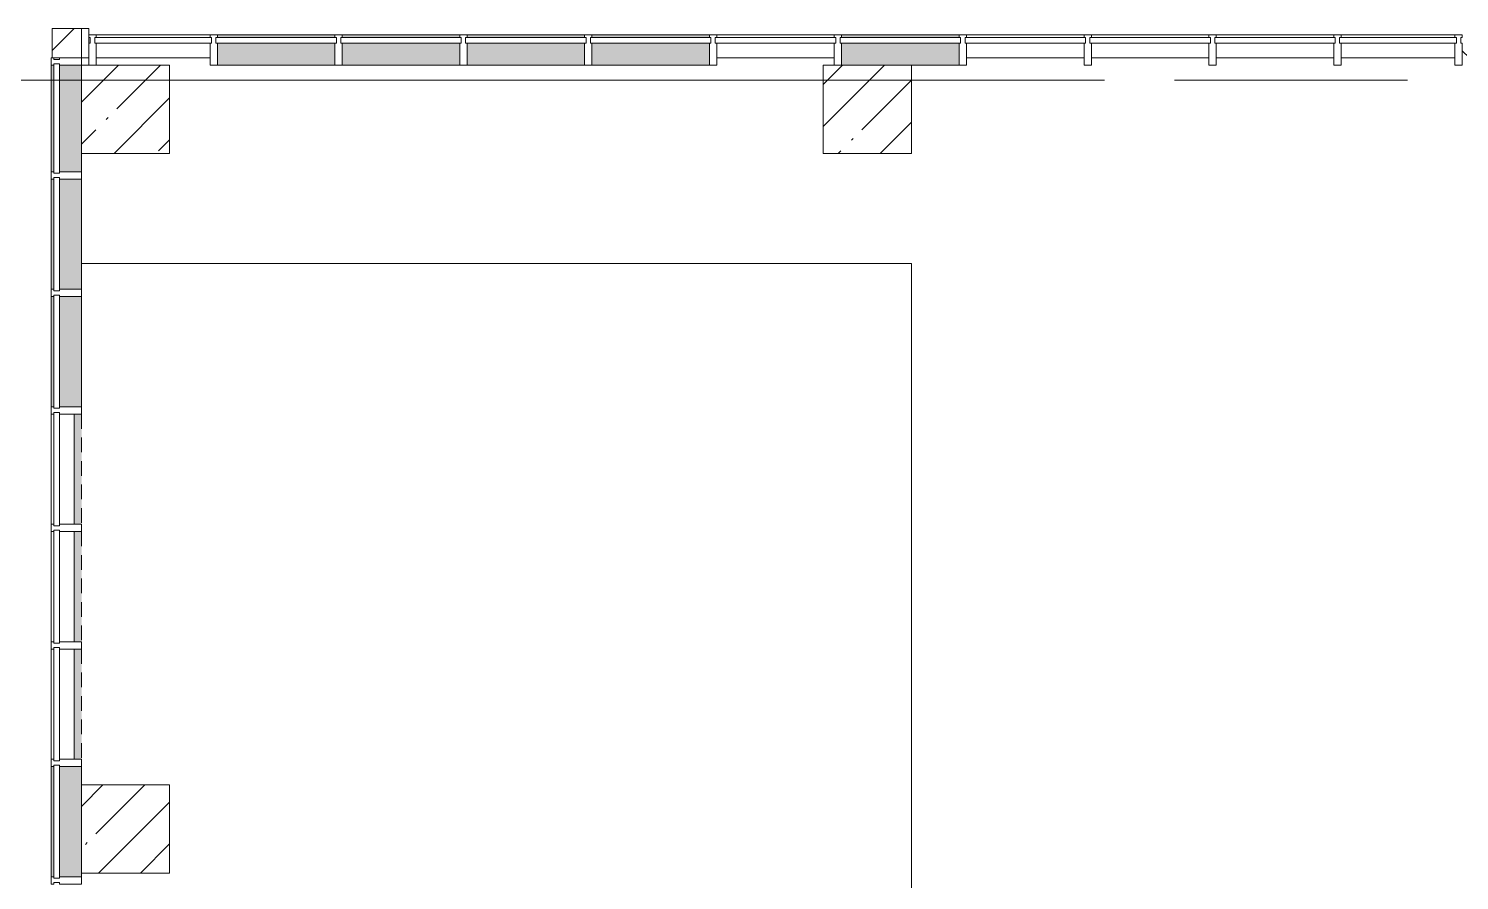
# Model space of a CAD drawing. Header units: millimetres. Extents: x 35146 to 234858, y -8553 to 29000.
# Drawn here: x 109374 to 119114, y 21550 to 27350 of the extents above; entities that cross this region are included whole.
import ezdxf

# ---------------------------------------------------------------- set-up
doc = ezdxf.new("R2010")
doc.units = ezdxf.units.MM
doc.linetypes.add('200_ШТРИХ__ш1_п0_6_', pattern=[160, 100, -60])
doc.linetypes.add('Осевая', pattern=[3175, 635, -476.25, 1587.5, -476.25])
for name, color, linetype, lineweight in [('A-DETL-MBND', 7, '200_ШТРИХ__ш1_п0_6_', 9), ('A-GLAZ-CURT-1', 7, 'Continuous', 5), ('A-GLAZ-CWMG-2', 7, 'Continuous', 5), ('A-WALL-4', 7, 'Continuous', 5), ('S-COLS-1', 7, 'Continuous', 5), ('Оси', 7, 'Continuous', 9), ('Оси-2', 7, 'Осевая', 9)]:
    doc.layers.add(name, color=color, linetype=linetype, lineweight=lineweight)
doc.layers.add('A-FLOR-1', color=7, linetype='Continuous', lineweight=5, true_color=0xaaaaaa)
doc.layers.add('A-GLAZ-CWMG-3', color=7, linetype='Continuous', lineweight=5, true_color=0x383e42)

# ---------------------------------------------------------------- blocks, each defined once
blk = doc.blocks.new('Прямоугольный импост - Импост структурный с накладкой - 190мм-22856805-2_5_2_птичка')
at = {"layer": 'A-GLAZ-CWMG-2'}
for p, q in [((0, 17), (-50, 17)), ((-50, 17), (-50, 0)), ((-50, 0), (-40, 0)), ((-40, 0), (-40, -40)), ((-10, -40), (-10, 0)), ((-10, 0), (-0.1, 0)), ((0, 11.1), (0, 17)), ((-40, -40), (-50, -40)), ((-50, -40), (-50, -190)), ((-0.1, -40), (-10, -40)), ((-50, -190), (0, -190))]:
    blk.add_line(p, q, dxfattribs=at)
blk = doc.blocks.new('Системная панель - Стекло - 40мм-22858580-2_5_2_птичка')
at = {"layer": 'A-GLAZ-CURT-1'}
for p, q in [((372.5, 40), (-372.5, 40)), ((-372.5, 40), (-372.5, 0)), ((-372.5, 0), (372.5, 0)), ((372.5, 0), (372.5, 40))]:
    blk.add_line(p, q, dxfattribs=at)
blk = doc.blocks.new('Системная панель - Стекло - 40мм-V62-2_5_2_птичка')
at = {"layer": 'A-GLAZ-CURT-1'}
for p, q in [((385, 40), (-385, 40)), ((-385, 40), (-385, 0)), ((-385, 0), (385, 0)), ((385, 0), (385, 40))]:
    blk.add_line(p, q, dxfattribs=at)
blk = doc.blocks.new('Прямоугольный импост - Импост структурный с накладкой - 190мм-22856798-2_5_2_птичка')
at = {"layer": 'A-GLAZ-CWMG-2'}
for p, q in [((-25, 0), (-25, 17)), ((-25, 17), (25, 17)), ((-15, 0), (-25, 0)), ((-15, -40), (-15, 0)), ((25, 0), (15, 0)), ((15, 0), (15, -40)), ((25, 17), (25, 0)), ((-25, -190), (-25, -40)), ((-25, -40), (-15, -40)), ((15, -40), (25, -40)), ((25, -40), (25, -190)), ((25, -190), (-25, -190))]:
    blk.add_line(p, q, dxfattribs=at)
blk = doc.blocks.new('Прямоугольный импост - Импост структурный с накладкой - 160мм-22858437-2_5_2_птичка')
at = {"layer": 'A-GLAZ-CWMG-2'}
for p, q in [((3854.1, 23925.1), (3854.1, 23175.1)), ((4011.1, 23925.1), (4011.1, 23175.1))]:
    blk.add_line(p, q, dxfattribs=at)
blk = doc.blocks.new('Системная панель - Стекло - 40мм-V63-2_5_2_птичка')
at = {"layer": 'A-GLAZ-CURT-1'}
for p, q in [((385, 40), (-385, 40)), ((-385, 40), (-385, 0)), ((-385, 0), (385, 0)), ((385, 0), (385, 40))]:
    blk.add_line(p, q, dxfattribs=at)
blk = doc.blocks.new('Системная панель - Стекло - 40мм-V64-2_5_2_птичка')
at = {"layer": 'A-GLAZ-CURT-1'}
h = blk.add_hatch(dxfattribs=at)
h.set_pattern_fill('FP_111', color=256, style=0, pattern_type=2)
h.set_pattern_definition([(135, (23850.1, -4371.1), (-1414.21, -1414.21), [1000, -3000]), (135, (24350.1, -5371.1), (-1414.21, -1414.21), [3000, -1000]), (135, (24850.1, -3371.1), (-1414.21, -1414.21), [1000, -3000])])
h.paths.add_polyline_path([(385, 40), (-385, 40), (-385, 0), (385, 0)])
for p, q in [((385, 40), (-385, 40)), ((-385, 40), (-385, 0)), ((-385, 0), (385, 0)), ((385, 0), (385, 40))]:
    blk.add_line(p, q, dxfattribs=at)
blk = doc.blocks.new('Системная панель - Стекло - 40мм-22856069-2_5_2_птичка')
at = {"layer": 'A-GLAZ-CURT-1'}
for p, q in [((397.5, 0), (-397.5, 0)), ((-397.5, 0), (-397.5, -40)), ((397.5, -40), (397.5, 0)), ((-397.5, -40), (397.5, -40))]:
    blk.add_line(p, q, dxfattribs=at)
blk = doc.blocks.new('Системная панель - Стекло - 40мм-22856070-2_5_2_птичка')
at = {"layer": 'A-GLAZ-CURT-1'}
h = blk.add_hatch(dxfattribs=at)
h.set_pattern_fill('FP_112', color=256, style=0, pattern_type=2)
h.set_pattern_definition([(45, (-9285, -26790), (-1414.21, 1414.21), [1000, -3000]), (45, (-10285, -27290), (-1414.21, 1414.21), [3000, -1000]), (45, (-8285, -27790), (-1414.21, 1414.21), [1000, -3000])])
h.paths.add_polyline_path([(410, -40), (410, 0), (-410, 0), (-410, -40)])
for p, q in [((410, 0), (-410, 0)), ((-410, 0), (-410, -40)), ((-410, -40), (410, -40)), ((410, -40), (410, 0))]:
    blk.add_line(p, q, dxfattribs=at)
blk = doc.blocks.new('Системная панель - Стекло - 40мм-V65-2_5_2_птичка')
at = {"layer": 'A-GLAZ-CURT-1'}
for p, q in [((410, 0), (-410, 0)), ((-410, 0), (-410, -40)), ((-410, -40), (410, -40)), ((410, -40), (410, 0))]:
    blk.add_line(p, q, dxfattribs=at)
blk = doc.blocks.new('Системная панель - Стекло - 40мм-22856305-2_5_2_птичка')
at = {"layer": 'A-GLAZ-CURT-1'}
h = blk.add_hatch(dxfattribs=at)
h.set_pattern_fill('FP_113', color=256, style=0, pattern_type=2)
h.set_pattern_definition([(45, (-11835.1, -26790), (-1414.21, 1414.21), [1000, -3000]), (45, (-12835.1, -27290), (-1414.21, 1414.21), [3000, -1000]), (45, (-10835.1, -27790), (-1414.21, 1414.21), [1000, -3000])])
h.paths.add_polyline_path([(410.1, -40), (410.1, 0), (-410.1, 0), (-410.1, -40)])
for p, q in [((410.1, 0), (-410.1, 0)), ((-410.1, 0), (-410.1, -40)), ((-410.1, -40), (410.1, -40)), ((410.1, -40), (410.1, 0))]:
    blk.add_line(p, q, dxfattribs=at)
blk = doc.blocks.new('Системная панель - Стекло - 40мм-V66-2_5_2_птичка')
at = {"layer": 'A-GLAZ-CURT-1'}
for p, q in [((410, 0), (-410, 0)), ((-410, 0), (-410, -40)), ((-410, -40), (410, -40)), ((410, -40), (410, 0))]:
    blk.add_line(p, q, dxfattribs=at)
blk = doc.blocks.new('Системная панель - Стекло - 40мм-V67-2_5_2_птичка')
at = {"layer": 'A-GLAZ-CURT-1'}
for p, q in [((397.5, 0), (-397.5, 0)), ((-397.5, 0), (-397.5, -40)), ((397.5, -40), (397.5, 0)), ((-397.5, -40), (397.5, -40))]:
    blk.add_line(p, q, dxfattribs=at)
blk = doc.blocks.new('Прямоугольный импост - Импост структурный с накладкой - 190мм-22856073-2_5_2_птичка')
at = {"layer": 'A-GLAZ-CWMG-2'}
for p, q in [((-50, 40), (-50, 190)), ((-50, 190), (0, 190)), ((0, 190), (0, 40)), ((-40, 40), (-50, 40)), ((-50, -17), (-50, 0)), ((-50, 0), (-40, 0)), ((-40, 0), (-40, 40)), ((-10, 40), (-10, 0)), ((0, 40), (-10, 40)), ((-10, 0), (0, 0)), ((0, 0), (0, -17)), ((0, -17), (-50, -17))]:
    blk.add_line(p, q, dxfattribs=at)
blk = doc.blocks.new('Прямоугольный импост - Импост структурный с накладкой - 160мм-22794259-2_5_2_птичка')
at = {"layer": 'A-GLAZ-CWMG-2'}
for p, q in [((4160, 27307), (4935, 27307)), ((4160, 27150), (4935, 27150))]:
    blk.add_line(p, q, dxfattribs=at)
blk = doc.blocks.new('Прямоугольный импост - Импост структурный с накладкой - 160мм-20149070-2_5_2_птичка')
at = {"layer": 'A-GLAZ-CWMG-2'}
for p, q in [((8385, 27307), (9185, 27307)), ((8385, 27150), (9185, 27150))]:
    blk.add_line(p, q, dxfattribs=at)
blk = doc.blocks.new('Прямоугольный импост - Импост структурный с накладкой - 160мм-22794460-2_5_2_птичка')
at = {"layer": 'A-GLAZ-CWMG-2'}
for p, q in [((10935, 27307), (11285, 27307)), ((10935, 27150), (11285, 27150))]:
    blk.add_line(p, q, dxfattribs=at)
blk = doc.blocks.new('Прямоугольный импост - Импост структурный с накладкой - 160мм-22794342-2_5_2_птичка')
at = {"layer": 'A-GLAZ-CWMG-2'}
for p, q in [((11285, 27307), (11735.3, 27307)), ((11285, 27150), (11735.3, 27150))]:
    blk.add_line(p, q, dxfattribs=at)
blk = doc.blocks.new('Прямоугольный импост - Импост структурный с накладкой - 190мм-22856065-2_5_2_птичка')
at = {"layer": 'A-GLAZ-CWMG-2'}
for p, q in [((-25, 40), (-25, 190)), ((-25, 190), (25, 190)), ((25, 190), (25, 40)), ((-15, 40), (-25, 40)), ((-25, -17), (-25, 0)), ((-25, 0), (-15, 0)), ((-15, 0), (-15, 40)), ((15, 40), (15, 0)), ((25, 40), (15, 40)), ((15, 0), (25, 0)), ((25, 0), (25, -17)), ((25, -17), (-25, -17))]:
    blk.add_line(p, q, dxfattribs=at)
blk = doc.blocks.new('Прямоугольный импост - Импост структурный с накладкой - 190мм-V68-2_5_2_птичка')
at = {"layer": 'A-GLAZ-CWMG-2'}
for p, q in [((-50, 190), (-50, 40)), ((0, 40), (0, 190)), ((-50, 40), (-40, 40)), ((-40, 0), (-50, 0)), ((-50, 0), (-50, -17)), ((-40, 40), (-40, 0)), ((-10, 0), (-10, 40)), ((-10, 40), (0, 40)), ((0, 0), (-10, 0)), ((0, -17), (0, 0)), ((-50, -17), (0, -17))]:
    blk.add_line(p, q, dxfattribs=at)
blk = doc.blocks.new('Системная панель - Стекло - 40мм-V93-2_5_2_птичка')
at = {"layer": 'A-GLAZ-CURT-1'}
h = blk.add_hatch(dxfattribs=at)
h.set_pattern_fill('FP_134', color=256, style=0, pattern_type=2)
h.set_pattern_definition([(135, (24650.1, -4371.1), (-1414.21, -1414.21), [1000, -3000]), (135, (25150.1, -5371.1), (-1414.21, -1414.21), [3000, -1000]), (135, (25650.1, -3371.1), (-1414.21, -1414.21), [1000, -3000])])
h.paths.add_polyline_path([(385, 40), (-385, 40), (-385, 0), (385, 0)])
for p, q in [((385, 40), (-385, 40)), ((-385, 40), (-385, 0)), ((-385, 0), (385, 0)), ((385, 0), (385, 40))]:
    blk.add_line(p, q, dxfattribs=at)
blk = doc.blocks.new('Прямоугольный импост - Импост структурный с накладкой - 190мм-V94-2_5_2_птичка')
at = {"layer": 'A-GLAZ-CWMG-3'}
for points in [[(3871.1, 24775.1), (3871.1, 25525.1), (3854.1, 25525.1), (3854.1, 24775.1)], [(4061.1, 24775.1), (4061.1, 25525.1), (3911.1, 25525.1), (3911.1, 24775.1)]]:
    blk.add_hatch(color=256, dxfattribs=at).paths.add_polyline_path(points)
at = {"layer": 'A-GLAZ-CWMG-2'}
for p, q in [((3854.1, 25525.1), (3854.1, 24775.1)), ((4061.1, 25525.1), (4061.1, 24775.1))]:
    blk.add_line(p, q, dxfattribs=at)
blk = doc.blocks.new('Системная панель - Стекло - 40мм-V95-2_5_2_птичка')
at = {"layer": 'A-GLAZ-CURT-1'}
for p, q in [((410, 0), (-410, 0)), ((-410, 0), (-410, -40)), ((-410, -40), (410, -40)), ((410, -40), (410, 0))]:
    blk.add_line(p, q, dxfattribs=at)
blk = doc.blocks.new('Прямоугольный импост - Импост структурный с накладкой - 190мм-23186024-2_5_2_птичка')
at = {"layer": 'A-GLAZ-CWMG-3'}
for points in [[(9987, 27290), (10035, 27290), (10035, 27307), (9235, 27307), (9235, 27290)], [(9987, 27100), (10035, 27100), (10035, 27250), (9235, 27250), (9235, 27100), (9710, 27100)]]:
    blk.add_hatch(color=256, dxfattribs=at).paths.add_polyline_path(points)
at = {"layer": 'A-GLAZ-CWMG-2'}
for p, q in [((9235, 27307), (10035, 27307)), ((9710, 27100), (10035, 27100))]:
    blk.add_line(p, q, dxfattribs=at)
blk = doc.blocks.new('Прямоугольный импост - Импост структурный с накладкой - 190мм-V96-2_5_2_птичка')
at = {"layer": 'A-GLAZ-CWMG-2'}
for p, q in [((-25, 40), (-25, 190)), ((25, 190), (25, 40)), ((-15, 40), (-25, 40)), ((-25, -17), (-25, 0)), ((-25, 0), (-15, 0)), ((-15, 0), (-15, 40)), ((15, 40), (15, 0)), ((25, 40), (15, 40)), ((15, 0), (25, 0)), ((25, 0), (25, -17)), ((25, -17), (-25, -17))]:
    blk.add_line(p, q, dxfattribs=at)
blk = doc.blocks.new('Системная панель - Стекло - 40мм-V97-2_5_2_птичка')
at = {"layer": 'A-GLAZ-CURT-1'}
for p, q in [((410, 0), (-410, 0)), ((-410, 0), (-410, -40)), ((-410, -40), (410, -40)), ((410, -40), (410, 0))]:
    blk.add_line(p, q, dxfattribs=at)
blk = doc.blocks.new('Прямоугольный импост - Импост структурный с накладкой - 190мм-V98-2_5_2_птичка')
at = {"layer": 'A-GLAZ-CWMG-3'}
for points in [[(8132, 27290), (8335, 27290), (8335, 27307), (7535, 27307), (7535, 27290)], [(8132, 27100), (8335, 27100), (8335, 27250), (7535, 27250), (7535, 27100)]]:
    blk.add_hatch(color=256, dxfattribs=at).paths.add_polyline_path(points)
at = {"layer": 'A-GLAZ-CWMG-2'}
for p, q in [((7535, 27307), (8335, 27307)), ((7535, 27100), (8335, 27100))]:
    blk.add_line(p, q, dxfattribs=at)
blk = doc.blocks.new('Системная панель - Стекло - 40мм-V125-2_5_2_птичка')
at = {"layer": 'A-GLAZ-CURT-1'}
for p, q in [((410, 0), (-410, 0)), ((-410, 0), (-410, -40)), ((-410, -40), (410, -40)), ((410, -40), (410, 0))]:
    blk.add_line(p, q, dxfattribs=at)
blk = doc.blocks.new('Системная панель - Стекло - 40мм-V126-2_5_2_птичка')
at = {"layer": 'A-GLAZ-CURT-1'}
for p, q in [((410, 0), (-410, 0)), ((-410, 0), (-410, -40)), ((-410, -40), (410, -40)), ((410, -40), (410, 0))]:
    blk.add_line(p, q, dxfattribs=at)
blk = doc.blocks.new('Прямоугольный импост - Импост структурный с накладкой - 190мм-22858574-2_5_2_птичка')
at = {"layer": 'A-GLAZ-CWMG-3'}
for points in [[(3871.1, 26375.1), (3871.1, 27100.1), (3854.1, 27100.1), (3854.1, 26375.1)], [(4061.1, 26375.1), (4060, 27100.1), (3911.1, 27100.1), (3911.1, 26375.1), (4060, 26375.1)]]:
    blk.add_hatch(color=256, dxfattribs=at).paths.add_polyline_path(points)
at = {"layer": 'A-GLAZ-CWMG-2'}
for p, q in [((3854.1, 27100.1), (3854.1, 26375.1)), ((4061.1, 26500), (4061.1, 26375.1))]:
    blk.add_line(p, q, dxfattribs=at)
blk = doc.blocks.new('BSC_Колонна _Прямоугольная - 200х200-22401950-2_5_2_птичка')
at = {"layer": 'S-COLS-1'}
h = blk.add_hatch(dxfattribs=at)
h.set_pattern_fill('FP_172', color=256, style=0, pattern_type=2)
h.set_pattern_definition([(45, (-3960, -27250), (-176.7767, 176.7767), [])])
h.paths.add_polyline_path([(100, -100), (100, 100), (-100, 100), (-100, -100)])
for p, q in [((100, 100), (-100, 100)), ((-100, 100), (-100, -100)), ((100, -100), (100, 100)), ((-100, -100), (100, -100))]:
    blk.add_line(p, q, dxfattribs=at)
blk = doc.blocks.new('Системная панель - Стекло - 40мм-V139-2_5_2_птичка')
at = {"layer": 'A-GLAZ-CURT-1'}
h = blk.add_hatch(dxfattribs=at)
h.set_pattern_fill('FP_173', color=256, style=0, pattern_type=2)
h.set_pattern_definition([(45, (-6735, -26790), (-1414.21, 1414.21), [1000, -3000]), (45, (-7735, -27290), (-1414.21, 1414.21), [3000, -1000]), (45, (-5735, -27790), (-1414.21, 1414.21), [1000, -3000])])
h.paths.add_polyline_path([(410, -40), (410, 0), (-410, 0), (-410, -40), (41.9, -40)])
for p, q in [((410, 0), (-410, 0)), ((-410, 0), (-410, -40)), ((-410, -40), (410, -40)), ((410, -40), (410, 0))]:
    blk.add_line(p, q, dxfattribs=at)
blk = doc.blocks.new('Системная панель - Стекло - 40мм-V140-2_5_2_птичка')
at = {"layer": 'A-GLAZ-CURT-1'}
for p, q in [((385, 40), (-385, 40)), ((-385, 40), (-385, 0)), ((-385, 0), (385, 0)), ((385, 0), (385, 40))]:
    blk.add_line(p, q, dxfattribs=at)
blk = doc.blocks.new('BSC_Колонна _Прямоугольная - 600х600-V144-2_5_2_птичка')
at = {"layer": 'S-COLS-1'}
h = blk.add_hatch(dxfattribs=at)
h.set_pattern_fill('FP_176', color=256, style=0, pattern_type=2)
h.set_pattern_definition([(45, (-9410, -26800), (-285.123, 285.123), []), (45, (-9124.88, -26800), (-285.123, 285.123), [504.031, -100.806, 16.764, -84.042])])
h.paths.add_polyline_path([(-300, -300), (300, -300), (300, 300), (-300, 300)])
for p, q in [((300, 300), (-300, 300)), ((-300, 300), (-300, -300)), ((300, -300), (300, 300)), ((-300, -300), (300, -300))]:
    blk.add_line(p, q, dxfattribs=at)
blk = doc.blocks.new('BSC_Колонна _Прямоугольная - 600х600-V145-2_5_2_птичка')
at = {"layer": 'S-COLS-1'}
h = blk.add_hatch(dxfattribs=at)
h.set_pattern_fill('FP_177', color=256, style=0, pattern_type=2)
h.set_pattern_definition([(45, (-4360, -26800), (-285.123, 285.123), []), (45, (-4074.88, -26800), (-285.123, 285.123), [504.031, -100.806, 16.764, -84.042])])
h.paths.add_polyline_path([(-300, -300), (300, -300), (300, 300), (-300, 300), (-300, 39.2)])
for p, q in [((300, 300), (-300, 300)), ((-300, 300), (-300, -300)), ((300, -300), (300, 300)), ((-300, -300), (300, -300))]:
    blk.add_line(p, q, dxfattribs=at)
blk = doc.blocks.new('BSC_Колонна _Прямоугольная - 600х600-V146-2_5_2_птичка')
at = {"layer": 'S-COLS-1'}
h = blk.add_hatch(dxfattribs=at)
h.set_pattern_fill('FP_179', color=256, style=0, pattern_type=2)
h.set_pattern_definition([(45, (-4360, -21900), (-285.123, 285.123), []), (45, (-4074.88, -21900), (-285.123, 285.123), [504.031, -100.806, 16.764, -84.042])])
h.paths.add_polyline_path([(-300, -300), (300, -300), (300, 300), (-300, 300), (-300, -266.9)])
for p, q in [((300, 300), (-300, 300)), ((-300, 300), (-300, -300)), ((300, -300), (300, 300)), ((-300, -300), (300, -300))]:
    blk.add_line(p, q, dxfattribs=at)
blk = doc.blocks.new('Системная панель - Стекло - 40мм-V155-2_5_2_птичка')
at = {"layer": 'A-GLAZ-CURT-1'}
for p, q in [((385, 40), (-385, 40)), ((-385, 40), (-385, 0)), ((-385, 0), (385, 0)), ((385, 0), (385, 40))]:
    blk.add_line(p, q, dxfattribs=at)
blk = doc.blocks.new('Прямоугольный импост - Импост структурный с накладкой - 190мм-V156-2_5_2_птичка')
at = {"layer": 'A-GLAZ-CWMG-3'}
for points in [[(3871.1, 21575.1), (3871.1, 22325.1), (3854.1, 22325.1), (3854.1, 21575.1)], [(4061.1, 21575.1), (4060, 22325.1), (3911.1, 22325.1), (3911.1, 21575.1), (4060, 21575.1)]]:
    blk.add_hatch(color=256, dxfattribs=at).paths.add_polyline_path(points)
at = {"layer": 'A-GLAZ-CWMG-2'}
for p, q in [((3854.1, 22325.1), (3854.1, 21575.1)), ((4061.1, 22325.1), (4061.1, 22200)), ((4061.1, 21600), (4061.1, 21575.1))]:
    blk.add_line(p, q, dxfattribs=at)
blk = doc.blocks.new('Прямоугольный импост - Импост структурный с накладкой - 190мм-V174-2_5_2_птичка')
at = {"layer": 'A-DETL-MBND'}
blk.add_hatch(color=256, dxfattribs=at).paths.add_polyline_path([(4061.1, 23975.1), (4061.1, 24725.1), (4011.1, 24725.1), (4011.1, 23975.1)])
blk.add_line((4061.1, 24725.1), (4061.1, 23975.1), dxfattribs=at)

msp = doc.modelspace()

# ---------------------------------------------------------------- hatches: boundary and pattern name
at = {"layer": 'A-WALL-4'}
h = msp.add_hatch(dxfattribs=at)
h.set_pattern_fill('FP_98', color=256, style=0, pattern_type=2)
h.set_pattern_definition([(135, (105674.2, 0), (-176.7767, -176.7767), [])])
h.paths.add_polyline_path([(119371.3, 27150), (119384.2, 27150), (119384.2, 27350), (119134.4, 27350), (119134.4, 27150)])
h.paths.add_polyline_path([(109734.2, 27150), (109784.2, 27150), (109784.2, 27350), (109734.2, 27350)])

# ---------------------------------------------------------------- linework, layer by layer
at = {"layer": 'A-FLOR-1'}
for p, q in [((115384.2, 25750), (109735.3, 25750)), ((115384.2, 20770), (115384.2, 25750))]:
    msp.add_line(p, q, dxfattribs=at)
at = {"layer": 'A-WALL-4'}
for p, q in [((109784.2, 27350), (109734.2, 27350)), ((109784.2, 27150), (109784.2, 27350)), ((109734.2, 27150), (109784.2, 27150))]:
    msp.add_line(p, q, dxfattribs=at)
at = {"layer": 'Оси'}
msp.add_line((103563.2, 27000), (116063.2, 27000), dxfattribs=at)
at = {"layer": 'Оси-2'}
msp.add_line((116063.2, 27000), (127034.2, 27000), dxfattribs=at)

# ---------------------------------------------------------------- block references
at = {"layer": 'A-DETL-MBND'}
for p in [(105674.2, 0), (105674.2, -800), (105674.2, -1600)]:
    msp.add_blockref('Прямоугольный импост - Импост структурный с накладкой - 190мм-V174-2_5_2_птичка', p, dxfattribs=at)
at = {"layer": 'A-GLAZ-CURT-1'}
for name, p in [('Системная панель - Стекло - 40мм-22856069-2_5_2_птичка', (110221.7, 27290)), ('Системная панель - Стекло - 40мм-V126-2_5_2_птичка', (111059.2, 27290)), ('Системная панель - Стекло - 40мм-V139-2_5_2_птичка', (111909.2, 27290)), ('Системная панель - Стекло - 40мм-V125-2_5_2_птичка', (112759.2, 27290)), ('Системная панель - Стекло - 40мм-V97-2_5_2_птичка', (113609.2, 27290)), ('Системная панель - Стекло - 40мм-22856070-2_5_2_птичка', (114459.2, 27290)), ('Системная панель - Стекло - 40мм-V95-2_5_2_птичка', (115309.2, 27290)), ('Системная панель - Стекло - 40мм-V65-2_5_2_птичка', (116159.2, 27290)), ('Системная панель - Стекло - 40мм-22856305-2_5_2_птичка', (117009.3, 27290)), ('Системная панель - Стекло - 40мм-V66-2_5_2_птичка', (117859.4, 27290)), ('Системная панель - Стекло - 40мм-V67-2_5_2_птичка', (118696.9, 27290))]:
    msp.add_blockref(name, p, dxfattribs=at)
at = {"layer": 'A-GLAZ-CURT-1', "rotation": 269.9999999999999}
for name, p in [('Системная панель - Стекло - 40мм-22858580-2_5_2_птичка', (109545.3, 26737.6)), ('Системная панель - Стекло - 40мм-V140-2_5_2_птичка', (109545.3, 25950.1)), ('Системная панель - Стекло - 40мм-V93-2_5_2_птичка', (109545.3, 25150.1)), ('Системная панель - Стекло - 40мм-V64-2_5_2_птичка', (109545.3, 24350.1)), ('Системная панель - Стекло - 40мм-V62-2_5_2_птичка', (109545.3, 23550.1)), ('Системная панель - Стекло - 40мм-V63-2_5_2_птичка', (109545.3, 22750.1)), ('Системная панель - Стекло - 40мм-V155-2_5_2_птичка', (109545.3, 21950.1))]:
    msp.add_blockref(name, p, dxfattribs=at)
at = {"layer": 'A-GLAZ-CWMG-2'}
for name, p, rotation in [('Прямоугольный импост - Импост структурный с накладкой - 190мм-V68-2_5_2_птичка', (109784.2, 27290), 180), ('Прямоугольный импост - Импост структурный с накладкой - 190мм-22856805-2_5_2_птичка', (109545.3, 27150.1), 89.99999999999991)]:
    msp.add_blockref(name, p, dxfattribs=dict(at, rotation=rotation))
for name, p in [('Прямоугольный импост - Импост структурный с накладкой - 160мм-22794259-2_5_2_птичка', (105674.2, 0)), ('Прямоугольный импост - Импост структурный с накладкой - 190мм-V98-2_5_2_птичка', (103124.2, 0)), ('Прямоугольный импост - Импост структурный с накладкой - 190мм-V98-2_5_2_птичка', (103974.2, 0)), ('Прямоугольный импост - Импост структурный с накладкой - 190мм-V98-2_5_2_птичка', (104824.2, 0)), ('Прямоугольный импост - Импост структурный с накладкой - 190мм-V98-2_5_2_птичка', (105674.2, 0)), ('Прямоугольный импост - Импост структурный с накладкой - 160мм-20149070-2_5_2_птичка', (105674.2, 0)), ('Прямоугольный импост - Импост структурный с накладкой - 190мм-23186024-2_5_2_птичка', (105674.2, 0)), ('Прямоугольный импост - Импост структурный с накладкой - 160мм-20149070-2_5_2_птичка', (107374.2, 0)), ('Прямоугольный импост - Импост структурный с накладкой - 160мм-22794460-2_5_2_птичка', (105674.2, 0)), ('Прямоугольный импост - Импост структурный с накладкой - 160мм-22794342-2_5_2_птичка', (105674.2, 0)), ('Прямоугольный импост - Импост структурный с накладкой - 160мм-20149070-2_5_2_птичка', (109074.4, 0)), ('Прямоугольный импост - Импост структурный с накладкой - 160мм-22794259-2_5_2_птичка', (114149.4, 0)), ('Прямоугольный импост - Импост структурный с накладкой - 190мм-22858574-2_5_2_птичка', (105674.2, 0)), ('Прямоугольный импост - Импост структурный с накладкой - 190мм-V94-2_5_2_птичка', (105674.2, 800)), ('Прямоугольный импост - Импост структурный с накладкой - 190мм-V94-2_5_2_птичка', (105674.2, 0)), ('Прямоугольный импост - Импост структурный с накладкой - 160мм-22858437-2_5_2_птичка', (105674.2, 800)), ('Прямоугольный импост - Импост структурный с накладкой - 160мм-22858437-2_5_2_птичка', (105674.2, 0)), ('Прямоугольный импост - Импост структурный с накладкой - 160мм-22858437-2_5_2_птичка', (105674.2, -800)), ('Прямоугольный импост - Импост структурный с накладкой - 190мм-V156-2_5_2_птичка', (105674.2, 0))]:
    msp.add_blockref(name, p, dxfattribs=at)
at = {"layer": 'A-GLAZ-CWMG-2', "extrusion": (0, 0, -1)}
for name, p, rotation in [('Прямоугольный импост - Импост структурный с накладкой - 190мм-22856065-2_5_2_птичка', (-110634.2, 27290), 180), ('Прямоугольный импост - Импост структурный с накладкой - 190мм-22856065-2_5_2_птичка', (-111484.2, 27290), 180), ('Прямоугольный импост - Импост структурный с накладкой - 190мм-22856065-2_5_2_птичка', (-112334.2, 27290), 180), ('Прямоугольный импост - Импост структурный с накладкой - 190мм-22856065-2_5_2_птичка', (-113184.2, 27290), 180), ('Прямоугольный импост - Импост структурный с накладкой - 190мм-22856065-2_5_2_птичка', (-114034.2, 27290), 180), ('Прямоугольный импост - Импост структурный с накладкой - 190мм-V96-2_5_2_птичка', (-114884.2, 27290), 180), ('Прямоугольный импост - Импост структурный с накладкой - 190мм-22856065-2_5_2_птичка', (-115734.2, 27290), 180), ('Прямоугольный импост - Импост структурный с накладкой - 190мм-22856065-2_5_2_птичка', (-116584.2, 27290), 180), ('Прямоугольный импост - Импост структурный с накладкой - 190мм-22856065-2_5_2_птичка', (-117434.4, 27290), 180), ('Прямоугольный импост - Импост структурный с накладкой - 190мм-22856065-2_5_2_птичка', (-118284.4, 27290), 180), ('Прямоугольный импост - Импост структурный с накладкой - 190мм-22856073-2_5_2_птичка', (-119134.4, 27290), 180), ('Прямоугольный импост - Импост структурный с накладкой - 190мм-22856798-2_5_2_птичка', (-109545.3, 26350.1), 270.0000000000001), ('Прямоугольный импост - Импост структурный с накладкой - 190мм-22856798-2_5_2_птичка', (-109545.3, 25550.1), 270.0000000000001), ('Прямоугольный импост - Импост структурный с накладкой - 190мм-22856798-2_5_2_птичка', (-109545.3, 24750.1), 270.0000000000001), ('Прямоугольный импост - Импост структурный с накладкой - 190мм-22856798-2_5_2_птичка', (-109545.3, 23950.1), 270.0000000000001), ('Прямоугольный импост - Импост структурный с накладкой - 190мм-22856798-2_5_2_птичка', (-109545.3, 23150.1), 270.0000000000001), ('Прямоугольный импост - Импост структурный с накладкой - 190мм-22856798-2_5_2_птичка', (-109545.3, 22350.1), 270.0000000000001), ('Прямоугольный импост - Импост структурный с накладкой - 190мм-22856798-2_5_2_птичка', (-109545.3, 21550.1), 270.0000000000001)]:
    msp.add_blockref(name, p, dxfattribs=dict(at, rotation=rotation))
at = {"layer": 'S-COLS-1'}
for name, p in [('BSC_Колонна _Прямоугольная - 200х200-22401950-2_5_2_птичка', (109634.2, 27250)), ('BSC_Колонна _Прямоугольная - 600х600-V145-2_5_2_птичка', (110034.2, 26800)), ('BSC_Колонна _Прямоугольная - 600х600-V144-2_5_2_птичка', (115084.2, 26800)), ('BSC_Колонна _Прямоугольная - 600х600-V146-2_5_2_птичка', (110034.2, 21900))]:
    msp.add_blockref(name, p, dxfattribs=at)

doc.saveas('drawing.dxf')
